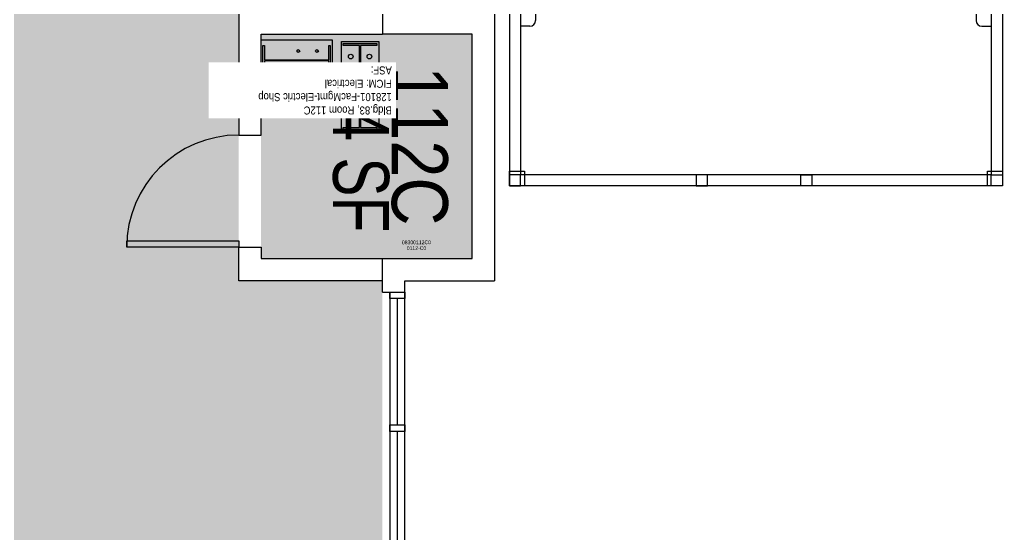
# Model space of a CAD drawing. Header units: inches. Extents: x 69173377 to 69175838, y 27696061 to 27697676.
# Drawn here: x 69175412.6 to 69175675.8, y 27696425 to 27696562.7 of the extents above; entities that cross this region are included whole.
import ezdxf
from ezdxf.enums import TextEntityAlignment as Align

# ---------------------------------------------------------------- set-up
doc = ezdxf.new("R2010")
doc.units = ezdxf.units.IN
doc.header["$LTSCALE"] = 0.5
doc.header["$MEASUREMENT"] = 0
for name, color, linetype in [('A-DOOR', 2, 'Continuous'), ('A-FLOR', 3, 'Continuous'), ('A-GLAZ', 1, 'Continuous'), ('A-IDEN-RNUM', 7, 'Continuous'), ('A-IDEN-SNUM', 4, 'Continuous'), ('A-IDEN-VNUM', 4, 'Continuous'), ('A-SITE', 3, 'Continuous'), ('A-WALL', 5, 'Continuous'), ('AREA-TEXT', 3, 'Continuous'), ('Rooms-Category-Color', 7, 'Continuous'), ('Rooms-College-Color', 7, 'Continuous'), ('Rooms-Department-Color', 7, 'Continuous'), ('Rooms-Division-Color', 7, 'Continuous'), ('Rooms-Information', 7, 'Continuous')]:
    doc.layers.add(name, color=color, linetype=linetype)
doc.styles.add('CP_AREA', font='arial.ttf', dxfattribs={"height": 15})
doc.styles.add('CP_ROOMSNUMBER', font='arial.ttf', dxfattribs={"height": 1})
doc.styles.add('CP_ROOMVNUMBER', font='arial.ttf', dxfattribs={"width": 0.85, "height": 0.075})

msp = doc.modelspace()

# ---------------------------------------------------------------- hatches: boundary and pattern name
at = {"layer": 'Rooms-Category-Color', "true_color": 0xfa9ba3}
msp.add_hatch(color=241, dxfattribs=at).paths.add_polyline_path([(69175509.78, 27696740.84), (69175509.78, 27696564.84), (69175471.28, 27696564.84), (69175471.28, 27696492.84), (69175509.78, 27696492.84), (69175509.78, 27696336.84), (69175533.78, 27696336.84), (69175533.78, 27696210.84), (69175473.78, 27696210.84), (69175473.78, 27696236.84), (69175383.78, 27696236.84), (69175383.78, 27696210.84), (69175335.78, 27696210.84), (69175335.78, 27696236.84), (69175218.78, 27696236.84), (69175218.78, 27696558.84), (69175294.78, 27696558.84), (69175294.78, 27696777.84), (69175369.78, 27696777.84), (69175369.78, 27696740.84), (69175509.78, 27696740.84)])
at = {"layer": 'Rooms-Category-Color', "true_color": 0xadadad}
msp.add_hatch(color=253, dxfattribs=at).paths.add_polyline_path([(69175533.78, 27696558.84), (69175477.28, 27696558.84), (69175477.28, 27696498.84), (69175533.78, 27696498.84)])
at = {"layer": 'Rooms-College-Color', "true_color": 0xadadad}
for points in [[(69175509.78, 27696740.84), (69175509.78, 27696564.84), (69175471.28, 27696564.84), (69175471.28, 27696492.84), (69175509.78, 27696492.84), (69175509.78, 27696336.84), (69175533.78, 27696336.84), (69175533.78, 27696210.84), (69175473.78, 27696210.84), (69175473.78, 27696236.84), (69175383.78, 27696236.84), (69175383.78, 27696210.84), (69175335.78, 27696210.84), (69175335.78, 27696236.84), (69175218.78, 27696236.84), (69175218.78, 27696558.84), (69175294.78, 27696558.84), (69175294.78, 27696777.84), (69175369.78, 27696777.84), (69175369.78, 27696740.84), (69175509.78, 27696740.84)], [(69175533.78, 27696558.84), (69175477.28, 27696558.84), (69175477.28, 27696498.84), (69175533.78, 27696498.84)]]:
    msp.add_hatch(color=253, dxfattribs=at).paths.add_polyline_path(points)
at = {"layer": 'Rooms-Department-Color', "true_color": 0x80bc67}
msp.add_hatch(color=83, dxfattribs=at).paths.add_polyline_path([(69175509.78, 27696740.84), (69175509.78, 27696564.84), (69175471.28, 27696564.84), (69175471.28, 27696492.84), (69175509.78, 27696492.84), (69175509.78, 27696336.84), (69175533.78, 27696336.84), (69175533.78, 27696210.84), (69175473.78, 27696210.84), (69175473.78, 27696236.84), (69175383.78, 27696236.84), (69175383.78, 27696210.84), (69175335.78, 27696210.84), (69175335.78, 27696236.84), (69175218.78, 27696236.84), (69175218.78, 27696558.84), (69175294.78, 27696558.84), (69175294.78, 27696777.84), (69175369.78, 27696777.84), (69175369.78, 27696740.84), (69175509.78, 27696740.84)])
at = {"layer": 'Rooms-Department-Color', "true_color": 0xacacac}
msp.add_hatch(color=253, dxfattribs=at).paths.add_polyline_path([(69175533.78, 27696558.84), (69175477.28, 27696558.84), (69175477.28, 27696498.84), (69175533.78, 27696498.84)])
at = {"layer": 'Rooms-Division-Color', "true_color": 0x80bc67}
msp.add_hatch(color=83, dxfattribs=at).paths.add_polyline_path([(69175509.78, 27696740.84), (69175509.78, 27696564.84), (69175471.28, 27696564.84), (69175471.28, 27696492.84), (69175509.78, 27696492.84), (69175509.78, 27696336.84), (69175533.78, 27696336.84), (69175533.78, 27696210.84), (69175473.78, 27696210.84), (69175473.78, 27696236.84), (69175383.78, 27696236.84), (69175383.78, 27696210.84), (69175335.78, 27696210.84), (69175335.78, 27696236.84), (69175218.78, 27696236.84), (69175218.78, 27696558.84), (69175294.78, 27696558.84), (69175294.78, 27696777.84), (69175369.78, 27696777.84), (69175369.78, 27696740.84), (69175509.78, 27696740.84)])
at = {"layer": 'Rooms-Division-Color', "true_color": 0xadadad}
msp.add_hatch(color=253, dxfattribs=at).paths.add_polyline_path([(69175533.78, 27696558.84), (69175477.28, 27696558.84), (69175477.28, 27696498.84), (69175533.78, 27696498.84)])

# ---------------------------------------------------------------- linework, layer by layer
at = {"layer": 'A-DOOR'}
msp.add_lwpolyline([(69175471.28, 27696501.84), (69175441.28, 27696501.84), (69175441.28, 27696503.51), (69175471.28, 27696503.51)], close=True, dxfattribs=at)
msp.add_arc((69175471.28, 27696501.84), 30, 90, 180, dxfattribs=at)
at = {"layer": 'A-FLOR'}
for points in [[(69175496.28, 27696546.34), (69175477.28, 27696546.34), (69175477.28, 27696557.34), (69175496.28, 27696557.34)], [(69175495.41, 27696551.75), (69175478.16, 27696551.75), (69175478.16, 27696547.84), (69175477.78, 27696547.84), (69175477.78, 27696555.84), (69175478.16, 27696555.84), (69175478.16, 27696551.94), (69175495.41, 27696551.94), (69175495.41, 27696555.84), (69175495.78, 27696555.84), (69175495.78, 27696547.84), (69175495.41, 27696547.84)], [(69175498.78, 27696556.84), (69175508.78, 27696556.84), (69175508.78, 27696532.84), (69175498.78, 27696532.84)], [(69175503.66, 27696533.84), (69175503.66, 27696555.84), (69175499.28, 27696555.84), (69175499.28, 27696556.34), (69175508.28, 27696556.34), (69175508.28, 27696555.84), (69175503.91, 27696555.84), (69175503.91, 27696533.84), (69175508.28, 27696533.84), (69175508.28, 27696533.34), (69175499.28, 27696533.34), (69175499.28, 27696533.84)]]:
    msp.add_lwpolyline(points, close=True, dxfattribs=at)
for centre, radius in [((69175487.23, 27696554.34), 0.375), ((69175492.23, 27696554.34), 0.375), ((69175501.28, 27696552.84), 0.625), ((69175506.28, 27696552.84), 0.625), ((69175487.23, 27696549.34), 0.375), ((69175492.23, 27696549.34), 0.375), ((69175501.28, 27696547.84), 0.625), ((69175506.28, 27696547.84), 0.625)]:
    msp.add_circle(centre, radius, dxfattribs=at)
at = {"layer": 'A-GLAZ'}
for p, q in [((69175511.78, 27696489.84), (69175511.78, 27696345.84)), ((69175515.78, 27696345.84), (69175515.78, 27696489.84)), ((69175513.78, 27696454.28), (69175513.78, 27696488.09)), ((69175513.78, 27696418.72), (69175513.78, 27696452.53))]:
    msp.add_line(p, q, dxfattribs=at)
at = {"layer": 'A-SITE'}
for p, q in [((69175550.78, 27696625.69), (69175550.78, 27696562.47)), ((69175668.78, 27696626.09), (69175668.78, 27696562.47)), ((69175672.78, 27696623.78), (69175672.78, 27696521.22)), ((69175672.78, 27696623.78), (69175672.78, 27696521.22)), ((69175543.78, 27696622.05), (69175543.78, 27696518.22)), ((69175546.78, 27696623.61), (69175546.78, 27696521.22)), ((69175546.78, 27696623.61), (69175546.78, 27696521.22)), ((69175675.78, 27696622.05), (69175675.78, 27696518.22)), ((69175549.28, 27696560.97), (69175546.78, 27696560.97)), ((69175670.28, 27696560.97), (69175672.78, 27696560.97)), ((69175672.78, 27696521.22), (69175546.78, 27696521.22)), ((69175675.78, 27696518.22), (69175546.78, 27696518.22))]:
    msp.add_line(p, q, dxfattribs=at)
for points in [[(69175543.78, 27696522.22), (69175547.78, 27696522.22), (69175547.78, 27696518.22), (69175543.78, 27696518.22)], [(69175543.78, 27696521.22), (69175543.78, 27696518.22), (69175546.78, 27696518.22), (69175546.78, 27696521.22)], [(69175593.78, 27696521.22), (69175593.78, 27696518.22), (69175596.78, 27696518.22), (69175596.78, 27696521.22)], [(69175624.78, 27696521.22), (69175624.78, 27696518.22), (69175621.78, 27696518.22), (69175621.78, 27696521.22)], [(69175671.78, 27696522.22), (69175675.78, 27696522.22), (69175675.78, 27696518.22), (69175671.78, 27696518.22)], [(69175675.78, 27696521.22), (69175675.78, 27696518.22), (69175672.78, 27696518.22), (69175672.78, 27696521.22)]]:
    msp.add_lwpolyline(points, close=True, dxfattribs=at)
for centre, start, end in [((69175549.28, 27696562.47), 270, 0), ((69175670.28, 27696562.47), 180, 270)]:
    msp.add_arc(centre, 1.5, start, end, dxfattribs=at)
at = {"layer": 'A-WALL'}
for p, q in [((69175509.78, 27696777.34), (69175509.78, 27696558.84)), ((69175471.28, 27696564.84), (69175471.28, 27696531.84)), ((69175539.78, 27696564.84), (69175539.78, 27696492.84)), ((69175477.28, 27696531.84), (69175477.28, 27696558.84)), ((69175477.28, 27696558.84), (69175509.78, 27696558.84)), ((69175533.78, 27696558.84), (69175509.78, 27696558.84)), ((69175533.78, 27696498.84), (69175533.78, 27696558.84)), ((69175471.28, 27696531.84), (69175477.28, 27696531.84)), ((69175471.28, 27696492.84), (69175471.28, 27696501.84)), ((69175471.28, 27696501.84), (69175477.28, 27696501.84)), ((69175477.28, 27696501.84), (69175477.28, 27696498.84)), ((69175477.28, 27696498.84), (69175509.78, 27696498.84)), ((69175509.78, 27696498.84), (69175533.78, 27696498.84)), ((69175509.78, 27696489.84), (69175509.78, 27696498.84)), ((69175509.78, 27696492.84), (69175471.28, 27696492.84)), ((69175515.78, 27696492.84), (69175539.78, 27696492.84)), ((69175515.78, 27696489.84), (69175515.78, 27696492.84)), ((69175509.78, 27696489.84), (69175515.78, 27696489.84))]:
    msp.add_line(p, q, dxfattribs=at)
for points in [[(69175515.78, 27696489.84), (69175515.78, 27696488.09), (69175511.78, 27696488.09), (69175511.78, 27696489.84)], [(69175515.78, 27696454.28), (69175515.78, 27696452.53), (69175511.78, 27696452.53), (69175511.78, 27696454.28)]]:
    msp.add_lwpolyline(points, close=True, dxfattribs=at)

# ---------------------------------------------------------------- texts
at = {"layer": 'A-IDEN-RNUM', "style": 'CP_ROOMSNUMBER', "width": 0.85}
msp.add_text('0112-C0', height=1, rotation=0.196, dxfattribs=at).set_placement((69175516.29, 27696501.08))
at = {"layer": 'A-IDEN-SNUM', "style": 'CP_ROOMSNUMBER', "width": 0.85}
msp.add_text('08300112C0', height=1, rotation=0.196, dxfattribs=at).set_placement((69175514.98, 27696502.62))
at = {"layer": 'A-IDEN-VNUM', "style": 'CP_ROOMVNUMBER', "width": 0.85}
msp.add_text('112C', height=15, rotation=270, dxfattribs=at).set_placement((69175519.79, 27696528.95), align=Align.MIDDLE)
at = {"layer": 'AREA-TEXT', "style": 'CP_AREA', "width": 0.75}
msp.add_text('24 SF', height=15, rotation=270, dxfattribs=at).set_placement((69175504.05, 27696526.77), align=Align.MIDDLE_CENTER)

# ---------------------------------------------------------------- next in the draw order: texts
at = {"layer": 'Rooms-Information', "insert": (69175512.29, 27696550.24), "char_height": 2.1429, "width": 48, "attachment_point": 7, "rotation": 180, "style": 'CP_ROOMVNUMBER', "bg_fill": 3, "box_fill_scale": 1.5, "bg_fill_color": 256, "bg_fill_true_color": 13158600, "bg_fill_transparency": 0}
msp.add_mtext('Bldg.83, Room 112C^M^J128101-FacMgmt-Electric Shop^M^JFICM: Electrical^M^JASF: ', dxfattribs=at)

doc.saveas('drawing.dxf')
